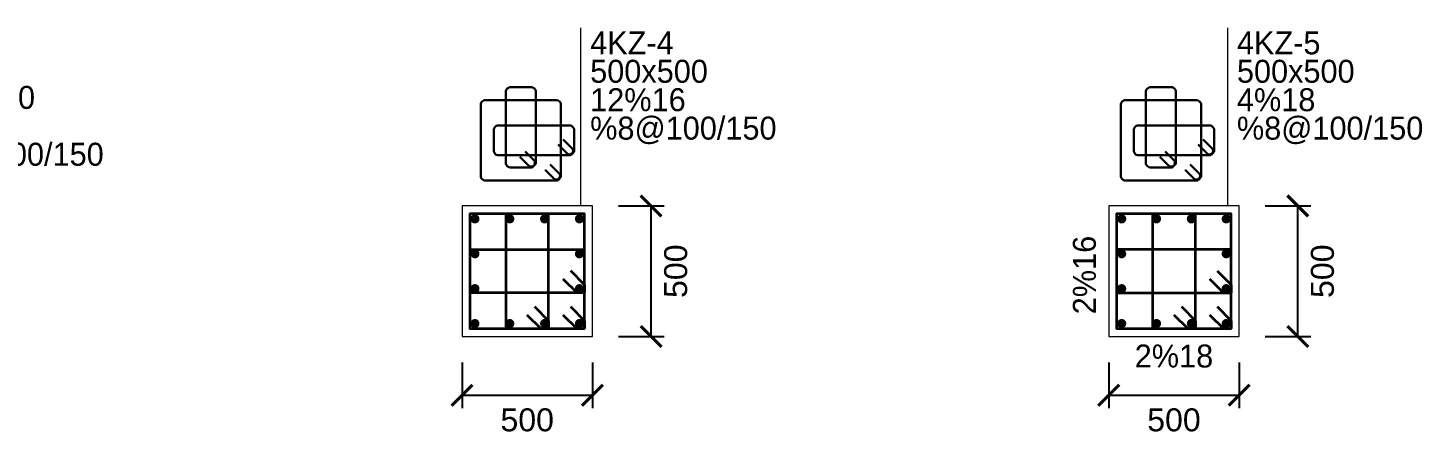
# Model space of a CAD drawing. Header units: millimetres. Extents: x -3831 to 465700, y 39900 to 106100.
# Drawn here: x 216524 to 221871, y 47060 to 48619 of the extents above; entities that cross this region are included whole.
import ezdxf

# ---------------------------------------------------------------- set-up
doc = ezdxf.new("R2010")
doc.units = ezdxf.units.MM
for name, color, linetype in [('column_xxxx', 60, 'Continuous'), ('master_dim_horizontal', 80, 'Continuous'), ('master_dim_vertical', 200, 'Continuous')]:
    doc.layers.add(name, color=color, linetype=linetype)
for name, color, linetype, lineweight in [('S_ColumFocus', 2, 'Continuous', 9), ('S_ColumLocal', 7, 'Continuous', 9), ('S_PColumHoopBar', 14, 'Continuous', 35), ('S_PColumMainBar', 14, 'Continuous', 35), ('S_PColumSect', 2, 'Continuous', 15), ('StirrupFig_x', 30, 'Continuous', 30)]:
    doc.layers.add(name, color=color, linetype=linetype, lineweight=lineweight)
doc.styles.get("Standard").update_dxf_attribs({"font": 'arial.ttf'})
doc.styles.add('xxxx', font='RIF.ttf')
doc.dimstyles.new('Annotative', dxfattribs={"dimtxt": 0.18, "dimasz": 0.18, "dimexe": 0.18, "dimexo": 0.0625, "dimgap": 0.09, "dimtad": 0, "dimtih": 1, "dimtoh": 1, "dimdec": 4, "dimzin": 0, "dimdsep": 46, "dimtxsty": 'Standard', "dimcen": 0.09, "dimadec": 0, "dimazin": 0, "dimtfac": 1, "dimtdec": 4, "dimtofl": 0, "dimtmove": 0, "dimatfit": 3, "dimfxl": 1, "dimtolj": 1, "dimtzin": 0, "dimarcsym": 0})

# ---------------------------------------------------------------- blocks, each defined once
blk = doc.blocks.new('_ArchTick')
at = {"color": 0, "linetype": 'ByBlock', "const_width": 0.15}
blk.add_lwpolyline([(-0.5, -0.5), (0.5, 0.5)], dxfattribs=at)
blk = doc.blocks.new('*D933')
at = {"layer": 'Defpoints', "color": 0, "transparency": 16777216}
for p in [(218538.7, 47937.2), (218913.7, 47937.2), (218538.7, 47437.2)]:
    blk.add_point(p, dxfattribs=at)
at = {"layer": 'master_dim_vertical', "color": 0, "lineweight": -2, "transparency": 16777216}
for p, q in [((218788.7, 47937.2), (218963.7, 47937.2)), ((218913.7, 47437.2), (218913.7, 47937.2)), ((218788.7, 47437.2), (218963.7, 47437.2))]:
    blk.add_line(p, q, dxfattribs=at)
at = {"layer": 'master_dim_vertical', "color": 0, "lineweight": -2, "transparency": 16777216, "xscale": 80, "yscale": 80, "zscale": 80}
for p, rotation in [((218913.7, 47937.2), 90), ((218913.7, 47437.2), 270)]:
    blk.add_blockref('_ArchTick', p, dxfattribs=dict(at, rotation=rotation))
at = {"layer": 'master_dim_vertical', "color": 0, "transparency": 16777216, "insert": (219008.6, 47687.2), "char_height": 88, "attachment_point": 5, "rotation": 90}
blk.add_mtext('\\A1;500', dxfattribs=at)
blk = doc.blocks.new('*D934')
at = {"layer": 'Defpoints', "color": 0, "transparency": 16777216}
for p in [(218188.7, 47587.2), (218688.7, 47587.2), (218688.7, 47212.2)]:
    blk.add_point(p, dxfattribs=at)
at = {"layer": 'master_dim_horizontal', "color": 0, "lineweight": -2, "transparency": 16777216}
for p, q in [((218188.7, 47337.2), (218188.7, 47162.2)), ((218688.7, 47337.2), (218688.7, 47162.2)), ((218188.7, 47212.2), (218688.7, 47212.2))]:
    blk.add_line(p, q, dxfattribs=at)
at = {"layer": 'master_dim_horizontal', "color": 0, "lineweight": -2, "transparency": 16777216, "xscale": 80, "yscale": 80, "zscale": 80, "rotation": 180}
blk.add_blockref('_ArchTick', (218188.7, 47212.2), dxfattribs=at)
at = {"layer": 'master_dim_horizontal', "color": 0, "lineweight": -2, "transparency": 16777216, "xscale": 80, "yscale": 80, "zscale": 80}
blk.add_blockref('_ArchTick', (218688.7, 47212.2), dxfattribs=at)
at = {"layer": 'master_dim_horizontal', "color": 0, "transparency": 16777216, "insert": (218438.7, 47117.3), "char_height": 88, "attachment_point": 5}
blk.add_mtext('\\A1;500', dxfattribs=at)
blk = doc.blocks.new('*D935')
at = {"layer": 'Defpoints', "color": 0, "transparency": 16777216}
for p in [(221019.1, 47937.2), (221394.1, 47937.2), (221019.1, 47437.2)]:
    blk.add_point(p, dxfattribs=at)
at = {"layer": 'master_dim_vertical', "color": 0, "lineweight": -2, "transparency": 16777216}
for p, q in [((221269.1, 47937.2), (221444.1, 47937.2)), ((221394.1, 47437.2), (221394.1, 47937.2)), ((221269.1, 47437.2), (221444.1, 47437.2))]:
    blk.add_line(p, q, dxfattribs=at)
at = {"layer": 'master_dim_vertical', "color": 0, "lineweight": -2, "transparency": 16777216, "xscale": 80, "yscale": 80, "zscale": 80}
for p, rotation in [((221394.1, 47937.2), 90), ((221394.1, 47437.2), 270)]:
    blk.add_blockref('_ArchTick', p, dxfattribs=dict(at, rotation=rotation))
at = {"layer": 'master_dim_vertical', "color": 0, "transparency": 16777216, "insert": (221489.1, 47687.2), "char_height": 88, "attachment_point": 5, "rotation": 90}
blk.add_mtext('\\A1;500', dxfattribs=at)
blk = doc.blocks.new('*D936')
at = {"layer": 'Defpoints', "color": 0, "transparency": 16777216}
for p in [(220669.1, 47587.2), (221169.1, 47587.2), (221169.1, 47212.2)]:
    blk.add_point(p, dxfattribs=at)
at = {"layer": 'master_dim_horizontal', "color": 0, "lineweight": -2, "transparency": 16777216}
for p, q in [((220669.1, 47337.2), (220669.1, 47162.2)), ((221169.1, 47337.2), (221169.1, 47162.2)), ((220669.1, 47212.2), (221169.1, 47212.2))]:
    blk.add_line(p, q, dxfattribs=at)
at = {"layer": 'master_dim_horizontal', "color": 0, "lineweight": -2, "transparency": 16777216, "xscale": 80, "yscale": 80, "zscale": 80, "rotation": 180}
blk.add_blockref('_ArchTick', (220669.1, 47212.2), dxfattribs=at)
at = {"layer": 'master_dim_horizontal', "color": 0, "lineweight": -2, "transparency": 16777216, "xscale": 80, "yscale": 80, "zscale": 80}
blk.add_blockref('_ArchTick', (221169.1, 47212.2), dxfattribs=at)
at = {"layer": 'master_dim_horizontal', "color": 0, "transparency": 16777216, "insert": (220919.1, 47117.3), "char_height": 88, "attachment_point": 5}
blk.add_mtext('\\A1;500', dxfattribs=at)

msp = doc.modelspace()

# ---------------------------------------------------------------- linework, layer by layer
at = {"layer": 'S_ColumFocus'}
for p, q in [((218644.95882, 47937.20485), (218644.95882, 48619.20485)), ((221125.39074, 47937.20485), (221125.39074, 48619.20485))]:
    msp.add_line(p, q, dxfattribs=at)
at = {"layer": 'S_PColumHoopBar'}
for points in [[(218575.67562, 47520.23781), (218628.70882, 47467.20485), (218658.70882, 47467.20485), (218658.70882, 47497.20485), (218658.70882, 47467.20485), (218658.70882, 47907.20485), (218218.70882, 47907.20485), (218218.70882, 47467.20485), (218628.70882, 47467.20485), (218658.70882, 47467.20485), (218658.70882, 47497.20485), (218605.67562, 47550.23781)], [(218437.67562, 47520.23781), (218490.70882, 47467.20485), (218520.70882, 47467.20485), (218520.70882, 47497.20485), (218520.70882, 47467.20485), (218520.70882, 47907.20485), (218356.70882, 47907.20485), (218356.70882, 47467.20485), (218490.70882, 47467.20485), (218520.70882, 47467.20485), (218520.70882, 47497.20485), (218467.67562, 47550.23781)], [(221056.10753, 47520.23781), (221109.14074, 47467.20485), (221139.14074, 47467.20485), (221139.14074, 47497.20485), (221139.14074, 47467.20485), (221139.14074, 47907.20485), (220699.14074, 47907.20485), (220699.14074, 47467.20485), (221109.14074, 47467.20485), (221139.14074, 47467.20485), (221139.14074, 47497.20485), (221086.10753, 47550.23781)], [(220918.77355, 47520.23781), (220971.80675, 47467.20485), (221001.80675, 47467.20485), (221001.80675, 47497.20485), (221001.80675, 47467.20485), (221001.80675, 47907.20485), (220836.47472, 47907.20485), (220836.47472, 47467.20485), (220971.80675, 47467.20485), (221001.80675, 47467.20485), (221001.80675, 47497.20485), (220948.77355, 47550.23781)], [(218575.67562, 47658.23781), (218628.70882, 47605.20485), (218658.70882, 47605.20485), (218658.70882, 47635.20485), (218658.70882, 47605.20485), (218658.70882, 47769.20485), (218218.70882, 47769.20485), (218218.70882, 47605.20485), (218628.70882, 47605.20485), (218658.70882, 47605.20485), (218658.70882, 47635.20485), (218605.67562, 47688.23781)], [(221056.10753, 47657.57106), (221109.14074, 47604.5381), (221139.14074, 47604.5381), (221139.14074, 47634.5381), (221139.14074, 47604.5381), (221139.14074, 47769.8716), (220699.14074, 47769.8716), (220699.14074, 47604.5381), (221109.14074, 47604.5381), (221139.14074, 47604.5381), (221139.14074, 47634.5381), (221086.10753, 47687.57131)]]:
    msp.add_lwpolyline(points, dxfattribs=at)
at = {"layer": 'S_PColumMainBar', "linetype": 'Continuous', "const_width": 17.5}
for points in [[(218246.95882, 47887.70485, 1), (218229.45882, 47887.70485, 1)], [(218380.62582, 47887.70485, 1), (218363.12582, 47887.70485, 1)], [(218514.29183, 47887.70485, 1), (218496.79183, 47887.70485, 1)], [(218647.95882, 47887.70485, 1), (218630.45882, 47887.70485, 1)], [(220727.39074, 47887.70485, 1), (220709.89074, 47887.70485, 1)], [(220861.05675, 47887.70485, 1), (220843.55675, 47887.70485, 1)], [(220994.72472, 47887.70485, 1), (220977.22472, 47887.70485, 1)], [(221128.39074, 47887.70485, 1), (221110.89074, 47887.70485, 1)], [(218246.95882, 47754.0381, 1), (218229.45882, 47754.0381, 1)], [(218647.95882, 47754.0381, 1), (218630.45882, 47754.0381, 1)], [(220727.39074, 47754.0381, 1), (220709.89074, 47754.0381, 1)], [(221128.39074, 47754.0381, 1), (221110.89074, 47754.0381, 1)], [(218246.95882, 47620.3716, 1), (218229.45882, 47620.3716, 1)], [(218647.95882, 47620.3716, 1), (218630.45882, 47620.3716, 1)], [(220727.39074, 47620.3716, 1), (220709.89074, 47620.3716, 1)], [(221128.39074, 47620.3716, 1), (221110.89074, 47620.3716, 1)], [(218246.95882, 47486.70485, 1), (218229.45882, 47486.70485, 1)], [(218380.62582, 47486.70485, 1), (218363.12582, 47486.70485, 1)], [(218514.29183, 47486.70485, 1), (218496.79183, 47486.70485, 1)], [(218647.95882, 47486.70485, 1), (218630.45882, 47486.70485, 1)], [(220727.39074, 47486.70485, 1), (220709.89074, 47486.70485, 1)], [(220861.05675, 47486.70485, 1), (220843.55675, 47486.70485, 1)], [(220994.72472, 47486.70485, 1), (220977.22472, 47486.70485, 1)], [(221128.39074, 47486.70485, 1), (221110.89074, 47486.70485, 1)]]:
    msp.add_lwpolyline(points, format="xyb", close=True, dxfattribs=at)
at = {"layer": 'S_PColumSect', "linetype": 'Continuous'}
for points in [[(218188.70882, 47437.20485), (218688.70882, 47437.20485), (218688.70882, 47937.20485), (218188.70882, 47937.20485)], [(220669.14074, 47437.20485), (221169.14074, 47437.20485), (221169.14074, 47937.20485), (220669.14074, 47937.20485)]]:
    msp.add_lwpolyline(points, close=True, dxfattribs=at)
at = {"layer": 'StirrupFig_x'}
for points in [[(218410.6534, 48125.81157), (218447.77596, 48088.6885, 0.3224276107), (218471.67576, 48098.58796), (218471.67576, 48378.58796, 0.2042196195), (218457.67576, 48392.58796), (218370.87576, 48392.58796, 0.2042195711), (218356.87576, 48378.58796), (218356.87576, 48098.58796, 0.2042195711), (218370.87576, 48084.58796), (218457.67576, 48084.58796, 0.3224297598), (218467.57557, 48108.48743), (218430.45232, 48145.6105)], [(220865.34647, 48125.81157), (220902.46903, 48088.6885, 0.3224276107), (220926.36884, 48098.58796), (220926.36884, 48378.58796, 0.2042196195), (220912.36884, 48392.58796), (220825.56884, 48392.58796, 0.2042195711), (220811.56884, 48378.58796), (220811.56884, 48098.58796, 0.2042195711), (220825.56884, 48084.58796), (220912.36884, 48084.58796, 0.3224297598), (220922.26864, 48108.48743), (220885.1454, 48145.6105)], [(218507.2534, 48075.81157), (218544.37596, 48038.6885, 0.3224276107), (218568.27576, 48048.58796), (218568.27576, 48328.58796, 0.2042195711), (218554.27576, 48342.58796), (218274.27576, 48342.58796, 0.2042196195), (218260.27576, 48328.58796), (218260.27576, 48048.58796, 0.2042195711), (218274.27576, 48034.58796), (218554.27576, 48034.58796, 0.3224297598), (218564.17557, 48058.48743), (218527.05232, 48095.6105)], [(220961.94647, 48075.81157), (220999.06903, 48038.6885, 0.3224276107), (221022.96884, 48048.58796), (221022.96884, 48328.58796, 0.2042195711), (221008.96884, 48342.58796), (220728.96884, 48342.58796, 0.2042196195), (220714.96884, 48328.58796), (220714.96884, 48048.58796, 0.2042195711), (220728.96884, 48034.58796), (221008.96884, 48034.58796, 0.3224297598), (221018.86864, 48058.48743), (220981.7454, 48095.6105)], [(218557.2534, 48172.41157), (218594.37596, 48135.2885, 0.3224276107), (218618.27576, 48145.18796), (218618.27576, 48231.98796, 0.2042196195), (218604.27576, 48245.98796), (218324.27576, 48245.98796, 0.2042196195), (218310.27576, 48231.98796), (218310.27576, 48145.18796, 0.2042195387), (218324.27576, 48131.18796), (218604.27576, 48131.18796, 0.3224297598), (218614.17557, 48155.08743), (218577.05232, 48192.2105)], [(221011.94647, 48172.41157), (221049.06903, 48135.2885, 0.3224276107), (221072.96884, 48145.18796), (221072.96884, 48231.98796, 0.2042196195), (221058.96884, 48245.98796), (220778.96884, 48245.98796, 0.2042196195), (220764.96884, 48231.98796), (220764.96884, 48145.18796, 0.2042195387), (220778.96884, 48131.18796), (221058.96884, 48131.18796, 0.3224297598), (221068.86864, 48155.08743), (221031.7454, 48192.2105)]]:
    msp.add_lwpolyline(points, format="xyb", dxfattribs=at)

# ---------------------------------------------------------------- texts
at = {"layer": 'column_xxxx', "char_height": 88, "attachment_point": 1, "line_spacing_factor": 0.742346, "style": 'xxxx'}
for s, insert, width in [('4KZ-4\\P500x500\\P12%16 %8@100/150', (218680.15882, 48606.00485), 839.3153631), ('4KZ-5\\P500x500\\P4%18 %8@100/150', (221160.59074, 48606.00485), 830.6689944), ('4KZ-3\\P400x400\\P4%18 %8@100/150', (216099.72691, 48506.00485), 826.9634078)]:
    msp.add_mtext(s, dxfattribs=dict(at, insert=insert, width=width))
at = {"layer": 'S_ColumLocal', "char_height": 88, "attachment_point": 2, "style": 'xxxx'}
for s, insert, width, rotation in [('2%16', (220531.59074, 47672.62152), 125.6250075, 89.99999846), ('2%18', (220919.14074, 47406.43122), 284.7500038, 0.00000175)]:
    msp.add_mtext(s, dxfattribs=dict(at, insert=insert, width=width, rotation=rotation))

# ---------------------------------------------------------------- dimensions: what is measured, and where the dimension line sits
at = {"layer": 'master_dim_horizontal'}
for p1, p2, picture, middle in [((218188.70882, 47587.20485), (218688.70882, 47587.20485), '*D934', (218438.70882, 47117.27443)), ((220669.14074, 47587.20485), (221169.14074, 47587.20485), '*D936', (220919.14074, 47117.27443))]:
    dim = msp.add_aligned_dim(p1=p1, p2=p2, distance=-375, text='500', dimstyle='Annotative', override={"dimscale": 1, "dimtxt": 88, "dimasz": 80, "dimexe": 50, "dimexo": 250, "dimgap": 50, "dimtad": 2, "dimtih": 0, "dimtoh": 1, "dimblk1": 'ArchTick', "dimblk2": 'ArchTick', "dimsah": 1, "dimtix": 0, "dimtofl": 0, "dimtmove": 0, "dimatfit": 3}, dxfattribs=at)
    dim.commit()
    dim.dimension.update_dxf_attribs({"geometry": picture, "text_midpoint": middle})
at = {"layer": 'master_dim_vertical'}
for p1, p2, picture, middle in [((218538.70882, 47437.20485), (218538.70882, 47937.20485), '*D933', (219008.63925, 47687.20485)), ((221019.14074, 47437.20485), (221019.14074, 47937.20485), '*D935', (221489.07116, 47687.20485))]:
    dim = msp.add_aligned_dim(p1=p1, p2=p2, distance=-375, text='500', dimstyle='Annotative', override={"dimscale": 1, "dimtxt": 88, "dimasz": 80, "dimexe": 50, "dimexo": 250, "dimgap": 50, "dimtad": 2, "dimtih": 0, "dimtoh": 1, "dimblk1": 'ArchTick', "dimblk2": 'ArchTick', "dimsah": 1, "dimtix": 0, "dimtofl": 0, "dimtmove": 0, "dimatfit": 3}, dxfattribs=at)
    dim.commit()
    dim.dimension.update_dxf_attribs({"geometry": picture, "text_midpoint": middle})

doc.saveas('drawing.dxf')
